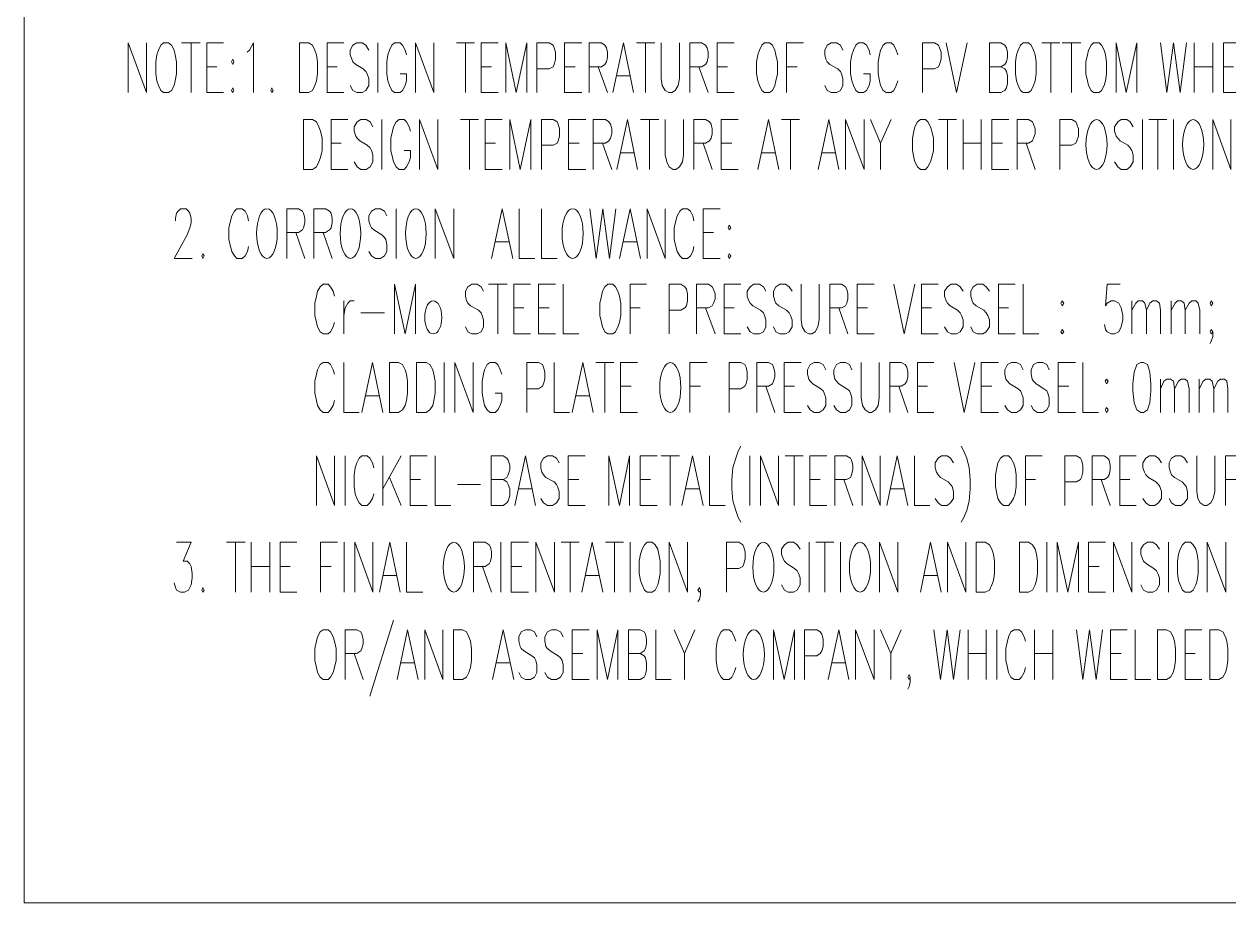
# Model space of a CAD drawing. Header units: millimetres. Extents: x 0 to 588, y 0 to 874.
# Drawn here: x 455 to 505.7, y 436.9 to 473.9 of the extents above; entities that cross this region are included whole.
import ezdxf

# ---------------------------------------------------------------- set-up
doc = ezdxf.new("R2010")
doc.units = ezdxf.units.MM
doc.layers.get('0').update_dxf_attribs({"lineweight": 18})

msp = doc.modelspace()

# ---------------------------------------------------------------- linework, layer by layer
at = {"color": 0, "lineweight": 0}
for points in [[(455.02, 436.922), (455.02, 813.329)], [(459.401, 471.022), (459.401, 473.117), (460.163, 471.022), (460.163, 473.117)], [(461.645, 473.117), (462.428, 473.117)], [(462.047, 473.117), (462.047, 471.022)], [(462.703, 471.022), (462.703, 473.117), (463.402, 473.117)], [(464.397, 472.715), (464.502, 472.8), (464.672, 473.117), (464.672, 471.022)], [(467.762, 471.022), (467.762, 473.117), (468.461, 473.117)], [(469.519, 472.8), (469.392, 473.012), (469.244, 473.117), (469.011, 473.117), (468.842, 473.012), (468.736, 472.8), (468.736, 472.609), (468.799, 472.419), (468.842, 472.313), (468.969, 472.207), (469.286, 472.017), (469.392, 471.911), (469.455, 471.805), (469.519, 471.615), (469.519, 471.318), (469.392, 471.106), (469.244, 471.022), (469.011, 471.022), (468.842, 471.106), (468.736, 471.318)], [(469.9, 473.117), (469.9, 471.022)], [(471.106, 472.609), (471.043, 472.8), (470.937, 473.012), (470.831, 473.117), (470.599, 473.117), (470.493, 473.012), (470.387, 472.8), (470.323, 472.609), (470.281, 472.313), (470.281, 471.805), (470.323, 471.509), (470.387, 471.318), (470.493, 471.106), (470.599, 471.022), (470.831, 471.022), (470.937, 471.106), (471.043, 471.318), (471.106, 471.509), (471.106, 471.805), (470.831, 471.805)], [(471.488, 471.022), (471.488, 473.117), (472.25, 471.022), (472.25, 473.117)], [(473.202, 473.117), (473.964, 473.117)], [(473.583, 473.117), (473.583, 471.022)], [(474.239, 471.022), (474.239, 473.117), (474.959, 473.117)], [(475.276, 471.022), (475.276, 473.117), (475.721, 471.022), (476.165, 473.117), (476.165, 471.022)], [(476.589, 471.022), (476.589, 473.117), (477.097, 473.117), (477.266, 473.012), (477.308, 472.906), (477.372, 472.715), (477.372, 472.419), (477.308, 472.207), (477.266, 472.101), (477.097, 472.017), (476.589, 472.017)], [(477.753, 471.022), (477.753, 473.117), (478.473, 473.117)], [(478.79, 471.022), (478.79, 473.117), (479.298, 473.117), (479.446, 473.012), (479.51, 472.906), (479.552, 472.715), (479.552, 472.503), (479.51, 472.313), (479.446, 472.207), (479.298, 472.101), (478.79, 472.101)], [(479.785, 471.022), (480.229, 473.117), (480.653, 471.022)], [(480.78, 473.117), (481.542, 473.117)], [(481.161, 473.117), (481.161, 471.022)], [(481.817, 473.117), (481.817, 471.615), (481.859, 471.318), (481.986, 471.106), (482.134, 471.022), (482.261, 471.022), (482.409, 471.106), (482.536, 471.318), (482.579, 471.615), (482.579, 473.117)], [(483.023, 471.022), (483.023, 473.117), (483.51, 473.117), (483.68, 473.012), (483.743, 472.906), (483.785, 472.715), (483.785, 472.503), (483.743, 472.313), (483.68, 472.207), (483.51, 472.101), (483.023, 472.101)], [(484.166, 471.022), (484.166, 473.117), (484.886, 473.117)], [(487.087, 471.022), (487.087, 473.117), (487.807, 473.117)], [(489.458, 472.8), (489.352, 473.012), (489.183, 473.117), (488.971, 473.117), (488.802, 473.012), (488.696, 472.8), (488.696, 472.609), (488.738, 472.419), (488.802, 472.313), (488.908, 472.207), (489.246, 472.017), (489.352, 471.911), (489.394, 471.805), (489.458, 471.615), (489.458, 471.318), (489.352, 471.106), (489.183, 471.022), (488.971, 471.022), (488.802, 471.106), (488.696, 471.318)], [(490.601, 472.609), (490.559, 472.8), (490.453, 473.012), (490.326, 473.117), (490.114, 473.117), (490.008, 473.012), (489.902, 472.8), (489.839, 472.609), (489.776, 472.313), (489.776, 471.805), (489.839, 471.509), (489.902, 471.318), (490.008, 471.106), (490.114, 471.022), (490.326, 471.022), (490.453, 471.106), (490.559, 471.318), (490.601, 471.509), (490.601, 471.805), (490.326, 471.805)], [(491.765, 472.609), (491.702, 472.8), (491.596, 473.012), (491.49, 473.117), (491.278, 473.117), (491.151, 473.012), (491.046, 472.8), (491.003, 472.609), (490.94, 472.313), (490.94, 471.805), (491.003, 471.509), (491.046, 471.318), (491.151, 471.106), (491.278, 471.022), (491.49, 471.022), (491.596, 471.106), (491.702, 471.318), (491.765, 471.509)], [(492.802, 471.022), (492.802, 473.117), (493.31, 473.117), (493.48, 473.012), (493.522, 472.906), (493.586, 472.715), (493.586, 472.419), (493.522, 472.207), (493.48, 472.101), (493.31, 472.017), (492.802, 472.017)], [(493.797, 473.117), (494.242, 471.022), (494.686, 473.117)], [(495.618, 471.022), (495.618, 473.117), (496.104, 473.117), (496.274, 473.012), (496.337, 472.906), (496.38, 472.715), (496.38, 472.503), (496.337, 472.313), (496.274, 472.207), (496.104, 472.101), (495.618, 472.101)], [(497.819, 473.117), (498.581, 473.117)], [(498.2, 473.117), (498.2, 471.022)], [(498.687, 473.117), (499.47, 473.117)], [(499.068, 473.117), (499.068, 471.022)], [(500.952, 471.022), (500.952, 473.117), (501.375, 471.022), (501.819, 473.117), (501.819, 471.022)], [(502.814, 473.117), (503.089, 471.022), (503.365, 473.117), (503.64, 471.022), (503.915, 473.117)], [(504.232, 473.117), (504.232, 471.022)], [(505.015, 473.117), (505.015, 471.022)], [(505.46, 471.022), (505.46, 473.117), (506.159, 473.117)], [(462.703, 472.101), (463.127, 472.101)], [(467.762, 472.101), (468.185, 472.101)], [(474.239, 472.101), (474.684, 472.101)], [(477.753, 472.101), (478.197, 472.101)], [(479.171, 472.101), (479.552, 471.022)], [(483.404, 472.101), (483.785, 471.022)], [(484.166, 472.101), (484.611, 472.101)], [(487.087, 472.101), (487.532, 472.101)], [(496.104, 472.101), (496.274, 472.017), (496.337, 471.911), (496.38, 471.72), (496.38, 471.403), (496.337, 471.212), (496.274, 471.106), (496.104, 471.022), (495.618, 471.022)], [(504.232, 472.101), (505.015, 472.101)], [(505.46, 472.101), (505.883, 472.101)], [(479.954, 471.72), (480.505, 471.72)], [(462.703, 471.022), (463.402, 471.022)], [(467.762, 471.022), (468.461, 471.022)], [(474.239, 471.022), (474.959, 471.022)], [(477.753, 471.022), (478.473, 471.022)], [(484.166, 471.022), (484.886, 471.022)], [(505.46, 471.022), (506.159, 471.022)], [(467.932, 467.783), (467.932, 469.879), (468.63, 469.879)], [(469.688, 469.582), (469.582, 469.794), (469.413, 469.879), (469.18, 469.879), (469.032, 469.794), (468.905, 469.582), (468.905, 469.392), (468.969, 469.18), (469.032, 469.096), (469.138, 468.99), (469.455, 468.799), (469.582, 468.693), (469.625, 468.588), (469.688, 468.397), (469.688, 468.101), (469.582, 467.889), (469.413, 467.783), (469.18, 467.783), (469.032, 467.889), (468.905, 468.101)], [(470.069, 469.879), (470.069, 467.783)], [(471.276, 469.392), (471.212, 469.582), (471.106, 469.794), (471.001, 469.879), (470.789, 469.879), (470.662, 469.794), (470.556, 469.582), (470.514, 469.392), (470.45, 469.096), (470.45, 468.588), (470.514, 468.291), (470.556, 468.101), (470.662, 467.889), (470.789, 467.783), (471.001, 467.783), (471.106, 467.889), (471.212, 468.101), (471.276, 468.291), (471.276, 468.588), (471.001, 468.588)], [(471.657, 467.783), (471.657, 469.879), (472.419, 467.783), (472.419, 469.879)], [(473.371, 469.879), (474.133, 469.879)], [(473.752, 469.879), (473.752, 467.783)], [(474.409, 467.783), (474.409, 469.879), (475.128, 469.879)], [(475.446, 467.783), (475.446, 469.879), (475.89, 467.783), (476.335, 469.879), (476.335, 467.783)], [(476.779, 467.783), (476.779, 469.879), (477.266, 469.879), (477.435, 469.794), (477.478, 469.688), (477.541, 469.498), (477.541, 469.18), (477.478, 468.99), (477.435, 468.884), (477.266, 468.799), (476.779, 468.799)], [(477.922, 467.783), (477.922, 469.879), (478.642, 469.879)], [(478.959, 467.783), (478.959, 469.879), (479.467, 469.879), (479.615, 469.794), (479.679, 469.688), (479.743, 469.498), (479.743, 469.286), (479.679, 469.096), (479.615, 468.99), (479.467, 468.884), (478.959, 468.884)], [(479.954, 467.783), (480.399, 469.879), (480.822, 467.783)], [(480.949, 469.879), (481.711, 469.879)], [(481.33, 469.879), (481.33, 467.783)], [(481.986, 469.879), (481.986, 468.397), (482.05, 468.101), (482.156, 467.889), (482.325, 467.783), (482.431, 467.783), (482.579, 467.889), (482.706, 468.101), (482.748, 468.397), (482.748, 469.879)], [(483.193, 467.783), (483.193, 469.879), (483.68, 469.879), (483.849, 469.794), (483.912, 469.688), (483.955, 469.498), (483.955, 469.286), (483.912, 469.096), (483.849, 468.99), (483.68, 468.884), (483.193, 468.884)], [(484.336, 467.783), (484.336, 469.879), (485.055, 469.879)], [(485.881, 467.783), (486.325, 469.879), (486.77, 467.783)], [(486.876, 469.879), (487.638, 469.879)], [(487.257, 469.879), (487.257, 467.783)], [(488.421, 467.783), (488.865, 469.879), (489.289, 467.783)], [(489.564, 467.783), (489.564, 469.879), (490.347, 467.783), (490.347, 469.879)], [(490.622, 469.879), (491.046, 468.884), (491.046, 467.783)], [(491.49, 469.879), (491.046, 468.884)], [(493.48, 469.879), (494.242, 469.879)], [(493.861, 469.879), (493.861, 467.783)], [(494.517, 469.879), (494.517, 467.783)], [(495.279, 469.879), (495.279, 467.783)], [(495.723, 467.783), (495.723, 469.879), (496.443, 469.879)], [(496.782, 467.783), (496.782, 469.879), (497.269, 469.879), (497.438, 469.794), (497.48, 469.688), (497.544, 469.498), (497.544, 469.286), (497.48, 469.096), (497.438, 468.99), (497.269, 468.884), (496.782, 468.884)], [(498.581, 467.783), (498.581, 469.879), (499.089, 469.879), (499.258, 469.794), (499.3, 469.688), (499.364, 469.498), (499.364, 469.18), (499.3, 468.99), (499.258, 468.884), (499.089, 468.799), (498.581, 468.799)], [(501.671, 469.582), (501.544, 469.794), (501.396, 469.879), (501.163, 469.879), (501.015, 469.794), (500.888, 469.582), (500.888, 469.392), (500.952, 469.18), (501.015, 469.096), (501.121, 468.99), (501.438, 468.799), (501.544, 468.693), (501.608, 468.588), (501.671, 468.397), (501.671, 468.101), (501.544, 467.889), (501.396, 467.783), (501.163, 467.783), (501.015, 467.889), (500.888, 468.101)], [(502.052, 469.879), (502.052, 467.783)], [(502.327, 469.879), (503.089, 469.879)], [(502.708, 469.879), (502.708, 467.783)], [(503.365, 469.879), (503.365, 467.783)], [(505.015, 467.783), (505.015, 469.879), (505.777, 467.783), (505.777, 469.879)], [(467.932, 468.884), (468.355, 468.884)], [(474.409, 468.884), (474.853, 468.884)], [(477.922, 468.884), (478.367, 468.884)], [(479.34, 468.884), (479.743, 467.783)], [(483.574, 468.884), (483.955, 467.783)], [(484.336, 468.884), (484.78, 468.884)], [(494.517, 468.884), (495.279, 468.884)], [(495.723, 468.884), (496.168, 468.884)], [(497.163, 468.884), (497.544, 467.783)], [(480.123, 468.482), (480.674, 468.482)], [(486.05, 468.482), (486.601, 468.482)], [(488.59, 468.482), (489.14, 468.482)], [(467.932, 467.783), (468.63, 467.783)], [(474.409, 467.783), (475.128, 467.783)], [(477.922, 467.783), (478.642, 467.783)], [(484.336, 467.783), (485.055, 467.783)], [(495.723, 467.783), (496.443, 467.783)], [(461.391, 465.624), (461.391, 465.73), (461.433, 465.942), (461.497, 466.026), (461.603, 466.132), (461.836, 466.132), (461.941, 466.026), (461.984, 465.942), (462.047, 465.73), (462.047, 465.54), (461.984, 465.328), (461.878, 465.032), (461.327, 464.037), (462.089, 464.037)], [(464.46, 465.624), (464.418, 465.836), (464.312, 466.026), (464.185, 466.132), (463.973, 466.132), (463.868, 466.026), (463.762, 465.836), (463.698, 465.624), (463.635, 465.328), (463.635, 464.841), (463.698, 464.545), (463.762, 464.333), (463.868, 464.143), (463.973, 464.037), (464.185, 464.037), (464.312, 464.143), (464.418, 464.333), (464.46, 464.545)], [(466.069, 464.037), (466.069, 466.132), (466.556, 466.132), (466.725, 466.026), (466.767, 465.942), (466.831, 465.73), (466.831, 465.54), (466.767, 465.328), (466.725, 465.243), (466.556, 465.137), (466.069, 465.137)], [(467.212, 464.037), (467.212, 466.132), (467.699, 466.132), (467.868, 466.026), (467.932, 465.942), (467.974, 465.73), (467.974, 465.54), (467.932, 465.328), (467.868, 465.243), (467.699, 465.137), (467.212, 465.137)], [(470.281, 465.836), (470.175, 466.026), (470.006, 466.132), (469.794, 466.132), (469.625, 466.026), (469.519, 465.836), (469.519, 465.624), (469.582, 465.434), (469.625, 465.328), (469.731, 465.243), (470.069, 465.032), (470.175, 464.926), (470.239, 464.841), (470.281, 464.63), (470.281, 464.333), (470.175, 464.143), (470.006, 464.037), (469.794, 464.037), (469.625, 464.143), (469.519, 464.333)], [(470.662, 466.132), (470.662, 464.037)], [(472.313, 464.037), (472.313, 466.132), (473.096, 464.037), (473.096, 466.132)], [(474.684, 464.037), (475.128, 466.132), (475.573, 464.037)], [(475.848, 466.132), (475.848, 464.037), (476.504, 464.037)], [(476.779, 466.132), (476.779, 464.037), (477.435, 464.037)], [(478.811, 466.132), (479.086, 464.037), (479.361, 466.132), (479.637, 464.037), (479.912, 466.132)], [(480.06, 464.037), (480.505, 466.132), (480.949, 464.037)], [(481.224, 464.037), (481.224, 466.132), (481.986, 464.037), (481.986, 466.132)], [(483.193, 465.624), (483.15, 465.836), (483.045, 466.026), (482.918, 466.132), (482.706, 466.132), (482.6, 466.026), (482.494, 465.836), (482.431, 465.624), (482.367, 465.328), (482.367, 464.841), (482.431, 464.545), (482.494, 464.333), (482.6, 464.143), (482.706, 464.037), (482.918, 464.037), (483.045, 464.143), (483.15, 464.333), (483.193, 464.545)], [(483.574, 464.037), (483.574, 466.132), (484.293, 466.132)], [(466.45, 465.137), (466.831, 464.037)], [(467.593, 465.137), (467.974, 464.037)], [(474.853, 464.735), (475.403, 464.735)], [(480.229, 464.735), (480.78, 464.735)], [(483.574, 465.137), (484.018, 465.137)], [(483.574, 464.037), (484.293, 464.037)], [(468.08, 462.449), (468.016, 462.661), (467.91, 462.851), (467.805, 462.957), (467.593, 462.957), (467.466, 462.851), (467.36, 462.661), (467.318, 462.449), (467.254, 462.153), (467.254, 461.645), (467.318, 461.349), (467.36, 461.158), (467.466, 460.947), (467.593, 460.862), (467.805, 460.862), (467.91, 460.947), (468.016, 461.158), (468.08, 461.349)], [(470.599, 460.862), (470.599, 462.957), (471.043, 460.862), (471.488, 462.957), (471.488, 460.862)], [(474.345, 462.661), (474.239, 462.851), (474.07, 462.957), (473.858, 462.957), (473.689, 462.851), (473.583, 462.661), (473.583, 462.449), (473.625, 462.259), (473.689, 462.153), (473.795, 462.047), (474.133, 461.857), (474.239, 461.751), (474.281, 461.645), (474.345, 461.454), (474.345, 461.158), (474.239, 460.947), (474.07, 460.862), (473.858, 460.862), (473.689, 460.947), (473.583, 461.158)], [(474.557, 462.957), (475.34, 462.957)], [(474.938, 462.957), (474.938, 460.862)], [(475.615, 460.862), (475.615, 462.957), (476.313, 462.957)], [(476.652, 460.862), (476.652, 462.957), (477.372, 462.957)], [(477.689, 462.957), (477.689, 460.862), (478.346, 460.862)], [(480.505, 460.862), (480.505, 462.957), (481.203, 462.957)], [(482.156, 460.862), (482.156, 462.957), (482.642, 462.957), (482.812, 462.851), (482.875, 462.746), (482.918, 462.555), (482.918, 462.259), (482.875, 462.047), (482.812, 461.962), (482.642, 461.857), (482.156, 461.857)], [(483.298, 460.862), (483.298, 462.957), (483.807, 462.957), (483.955, 462.851), (484.018, 462.746), (484.082, 462.555), (484.082, 462.344), (484.018, 462.153), (483.955, 462.047), (483.807, 461.962), (483.298, 461.962)], [(484.463, 460.862), (484.463, 462.957), (485.161, 462.957)], [(486.219, 462.661), (486.114, 462.851), (485.944, 462.957), (485.712, 462.957), (485.563, 462.851), (485.436, 462.661), (485.436, 462.449), (485.5, 462.259), (485.563, 462.153), (485.669, 462.047), (485.987, 461.857), (486.114, 461.751), (486.156, 461.645), (486.219, 461.454), (486.219, 461.158), (486.114, 460.947), (485.944, 460.862), (485.712, 460.862), (485.563, 460.947), (485.436, 461.158)], [(487.32, 462.661), (487.193, 462.851), (487.045, 462.957), (486.812, 462.957), (486.643, 462.851), (486.537, 462.661), (486.537, 462.449), (486.601, 462.259), (486.643, 462.153), (486.77, 462.047), (487.087, 461.857), (487.193, 461.751), (487.257, 461.645), (487.32, 461.454), (487.32, 461.158), (487.193, 460.947), (487.045, 460.862), (486.812, 460.862), (486.643, 460.947), (486.537, 461.158)], [(487.701, 462.957), (487.701, 461.454), (487.743, 461.158), (487.87, 460.947), (488.019, 460.862), (488.146, 460.862), (488.294, 460.947), (488.4, 461.158), (488.463, 461.454), (488.463, 462.957)], [(488.908, 460.862), (488.908, 462.957), (489.394, 462.957), (489.564, 462.851), (489.627, 462.746), (489.67, 462.555), (489.67, 462.344), (489.627, 462.153), (489.564, 462.047), (489.394, 461.962), (488.908, 461.962)], [(490.051, 460.862), (490.051, 462.957), (490.77, 462.957)], [(491.596, 462.957), (492.04, 460.862), (492.485, 462.957)], [(492.76, 460.862), (492.76, 462.957), (493.459, 462.957)], [(494.517, 462.661), (494.39, 462.851), (494.242, 462.957), (494.009, 462.957), (493.861, 462.851), (493.734, 462.661), (493.734, 462.449), (493.797, 462.259), (493.861, 462.153), (493.966, 462.047), (494.284, 461.857), (494.39, 461.751), (494.453, 461.645), (494.517, 461.454), (494.517, 461.158), (494.39, 460.947), (494.242, 460.862), (494.009, 460.862), (493.861, 460.947), (493.734, 461.158)], [(495.618, 462.661), (495.49, 462.851), (495.342, 462.957), (495.11, 462.957), (494.94, 462.851), (494.834, 462.661), (494.834, 462.449), (494.898, 462.259), (494.94, 462.153), (495.067, 462.047), (495.385, 461.857), (495.49, 461.751), (495.554, 461.645), (495.618, 461.454), (495.618, 461.158), (495.49, 460.947), (495.342, 460.862), (495.11, 460.862), (494.94, 460.947), (494.834, 461.158)], [(495.998, 460.862), (495.998, 462.957), (496.697, 462.957)], [(497.036, 462.957), (497.036, 460.862), (497.692, 460.862)], [(501.121, 462.957), (500.57, 462.957), (500.507, 462.047), (500.57, 462.153), (500.74, 462.259), (500.888, 462.259), (501.057, 462.153), (501.163, 461.962), (501.227, 461.645), (501.227, 461.454), (501.163, 461.158), (501.057, 460.947), (500.888, 460.862), (500.74, 460.862), (500.57, 460.947), (500.507, 461.052), (500.465, 461.264)], [(468.461, 462.259), (468.461, 460.862)], [(468.461, 461.645), (468.524, 461.962), (468.63, 462.153), (468.736, 462.259), (468.905, 462.259)], [(501.608, 462.259), (501.608, 460.862)], [(501.608, 461.857), (501.777, 462.153), (501.883, 462.259), (502.052, 462.259), (502.158, 462.153), (502.221, 461.857), (502.221, 460.862)], [(502.221, 461.857), (502.37, 462.153), (502.497, 462.259), (502.645, 462.259), (502.772, 462.153), (502.814, 461.857), (502.814, 460.862)], [(503.259, 462.259), (503.259, 460.862)], [(503.259, 461.857), (503.428, 462.153), (503.534, 462.259), (503.703, 462.259), (503.809, 462.153), (503.851, 461.857), (503.851, 460.862)], [(503.851, 461.857), (504.021, 462.153), (504.127, 462.259), (504.296, 462.259), (504.402, 462.153), (504.465, 461.857), (504.465, 460.862)], [(469.18, 461.751), (470.175, 461.751)], [(475.615, 461.962), (476.038, 461.962)], [(476.652, 461.962), (477.097, 461.962)], [(480.505, 461.962), (480.928, 461.962)], [(483.68, 461.962), (484.082, 460.862)], [(484.463, 461.962), (484.886, 461.962)], [(489.289, 461.962), (489.67, 460.862)], [(490.051, 461.962), (490.495, 461.962)], [(492.76, 461.962), (493.183, 461.962)], [(495.998, 461.962), (496.422, 461.962)], [(475.615, 460.862), (476.313, 460.862)], [(476.652, 460.862), (477.372, 460.862)], [(484.463, 460.862), (485.161, 460.862)], [(490.051, 460.862), (490.77, 460.862)], [(492.76, 460.862), (493.459, 460.862)], [(495.998, 460.862), (496.697, 460.862)], [(505.015, 460.947), (504.952, 460.862), (504.91, 460.947), (504.952, 461.052), (505.015, 460.947), (505.015, 460.756), (504.952, 460.565), (504.91, 460.46)], [(468.08, 459.168), (468.016, 459.359), (467.91, 459.571), (467.805, 459.655), (467.593, 459.655), (467.466, 459.571), (467.36, 459.359), (467.318, 459.168), (467.254, 458.872), (467.254, 458.364), (467.318, 458.068), (467.36, 457.856), (467.466, 457.666), (467.593, 457.56), (467.805, 457.56), (467.91, 457.666), (468.016, 457.856), (468.08, 458.068)], [(468.461, 459.655), (468.461, 457.56), (469.117, 457.56)], [(469.223, 457.56), (469.667, 459.655), (470.112, 457.56)], [(472.694, 459.655), (472.694, 457.56)], [(473.139, 457.56), (473.139, 459.655), (473.901, 457.56), (473.901, 459.655)], [(475.107, 459.168), (475.043, 459.359), (474.938, 459.571), (474.832, 459.655), (474.62, 459.655), (474.493, 459.571), (474.387, 459.359), (474.345, 459.168), (474.281, 458.872), (474.281, 458.364), (474.345, 458.068), (474.387, 457.856), (474.493, 457.666), (474.62, 457.56), (474.832, 457.56), (474.938, 457.666), (475.043, 457.856), (475.107, 458.068), (475.107, 458.364), (474.832, 458.364)], [(476.165, 457.56), (476.165, 459.655), (476.652, 459.655), (476.822, 459.571), (476.864, 459.465), (476.927, 459.253), (476.927, 458.957), (476.864, 458.766), (476.822, 458.661), (476.652, 458.555), (476.165, 458.555)], [(477.308, 459.655), (477.308, 457.56), (477.964, 457.56)], [(478.07, 457.56), (478.515, 459.655), (478.959, 457.56)], [(479.065, 459.655), (479.827, 459.655)], [(479.446, 459.655), (479.446, 457.56)], [(480.102, 457.56), (480.102, 459.655), (480.822, 459.655)], [(483.023, 457.56), (483.023, 459.655), (483.743, 459.655)], [(484.674, 457.56), (484.674, 459.655), (485.161, 459.655), (485.33, 459.571), (485.394, 459.465), (485.436, 459.253), (485.436, 458.957), (485.394, 458.766), (485.33, 458.661), (485.161, 458.555), (484.674, 458.555)], [(485.839, 457.56), (485.839, 459.655), (486.325, 459.655), (486.495, 459.571), (486.537, 459.465), (486.601, 459.253), (486.601, 459.063), (486.537, 458.872), (486.495, 458.766), (486.325, 458.661), (485.839, 458.661)], [(486.981, 457.56), (486.981, 459.655), (487.701, 459.655)], [(488.738, 459.359), (488.632, 459.571), (488.463, 459.655), (488.252, 459.655), (488.082, 459.571), (487.976, 459.359), (487.976, 459.168), (488.019, 458.957), (488.082, 458.872), (488.188, 458.766), (488.527, 458.555), (488.632, 458.47), (488.675, 458.364), (488.738, 458.174), (488.738, 457.856), (488.632, 457.666), (488.463, 457.56), (488.252, 457.56), (488.082, 457.666), (487.976, 457.856)], [(489.839, 459.359), (489.733, 459.571), (489.564, 459.655), (489.352, 459.655), (489.183, 459.571), (489.077, 459.359), (489.077, 459.168), (489.119, 458.957), (489.183, 458.872), (489.289, 458.766), (489.627, 458.555), (489.733, 458.47), (489.776, 458.364), (489.839, 458.174), (489.839, 457.856), (489.733, 457.666), (489.564, 457.56), (489.352, 457.56), (489.183, 457.666), (489.077, 457.856)], [(490.22, 459.655), (490.22, 458.174), (490.284, 457.856), (490.389, 457.666), (490.559, 457.56), (490.664, 457.56), (490.834, 457.666), (490.94, 457.856), (490.982, 458.174), (490.982, 459.655)], [(491.426, 457.56), (491.426, 459.655), (491.913, 459.655), (492.083, 459.571), (492.146, 459.465), (492.188, 459.253), (492.188, 459.063), (492.146, 458.872), (492.083, 458.766), (491.913, 458.661), (491.426, 458.661)], [(492.591, 457.56), (492.591, 459.655), (493.289, 459.655)], [(494.136, 459.655), (494.559, 457.56), (495.004, 459.655)], [(495.279, 457.56), (495.279, 459.655), (495.998, 459.655)], [(497.036, 459.359), (496.93, 459.571), (496.76, 459.655), (496.549, 459.655), (496.38, 459.571), (496.274, 459.359), (496.274, 459.168), (496.316, 458.957), (496.38, 458.872), (496.485, 458.766), (496.824, 458.555), (496.93, 458.47), (496.972, 458.364), (497.036, 458.174), (497.036, 457.856), (496.93, 457.666), (496.76, 457.56), (496.549, 457.56), (496.38, 457.666), (496.274, 457.856)], [(498.136, 459.359), (498.031, 459.571), (497.861, 459.655), (497.649, 459.655), (497.48, 459.571), (497.374, 459.359), (497.374, 459.168), (497.417, 458.957), (497.48, 458.872), (497.586, 458.766), (497.904, 458.555), (498.031, 458.47), (498.073, 458.364), (498.136, 458.174), (498.136, 457.856), (498.031, 457.666), (497.861, 457.56), (497.649, 457.56), (497.48, 457.666), (497.374, 457.856)], [(498.517, 457.56), (498.517, 459.655), (499.237, 459.655)], [(499.555, 459.655), (499.555, 457.56), (500.211, 457.56)], [(480.102, 458.661), (480.547, 458.661)], [(483.023, 458.661), (483.468, 458.661)], [(486.219, 458.661), (486.601, 457.56)], [(486.981, 458.661), (487.426, 458.661)], [(491.808, 458.661), (492.188, 457.56)], [(492.591, 458.661), (493.014, 458.661)], [(495.279, 458.661), (495.723, 458.661)], [(498.517, 458.661), (498.962, 458.661)], [(502.814, 458.957), (502.814, 457.56)], [(502.814, 458.555), (502.962, 458.872), (503.089, 458.957), (503.238, 458.957), (503.365, 458.872), (503.407, 458.555), (503.407, 457.56)], [(503.407, 458.555), (503.576, 458.872), (503.682, 458.957), (503.851, 458.957), (503.957, 458.872), (504.021, 458.555), (504.021, 457.56)], [(504.444, 458.957), (504.444, 457.56)], [(504.444, 458.555), (504.613, 458.872), (504.719, 458.957), (504.889, 458.957), (504.994, 458.872), (505.058, 458.555), (505.058, 457.56)], [(505.058, 458.555), (505.227, 458.872), (505.333, 458.957), (505.502, 458.957), (505.608, 458.872), (505.651, 458.555), (505.651, 457.56)], [(469.392, 458.258), (469.942, 458.258)], [(478.24, 458.258), (478.79, 458.258)], [(480.102, 457.56), (480.822, 457.56)], [(486.981, 457.56), (487.701, 457.56)], [(492.591, 457.56), (493.289, 457.56)], [(495.279, 457.56), (495.998, 457.56)], [(498.517, 457.56), (499.237, 457.56)], [(485.161, 456.142), (485.055, 455.93), (484.95, 455.634), (484.822, 455.231), (484.78, 454.745), (484.78, 454.342), (484.822, 453.834), (484.95, 453.432), (485.055, 453.136), (485.161, 452.945)], [(494.432, 456.142), (494.538, 455.93), (494.665, 455.634), (494.771, 455.231), (494.813, 454.745), (494.813, 454.342), (494.771, 453.834), (494.665, 453.432), (494.538, 453.136), (494.432, 452.945)], [(467.318, 453.644), (467.318, 455.74), (468.08, 453.644), (468.08, 455.74)], [(468.524, 455.74), (468.524, 453.644)], [(469.731, 455.231), (469.667, 455.443), (469.561, 455.634), (469.455, 455.74), (469.223, 455.74), (469.117, 455.634), (469.011, 455.443), (468.947, 455.231), (468.905, 454.935), (468.905, 454.448), (468.947, 454.131), (469.011, 453.94), (469.117, 453.75), (469.223, 453.644), (469.455, 453.644), (469.561, 453.75), (469.667, 453.94), (469.731, 454.131)], [(470.112, 455.74), (470.112, 453.644)], [(470.874, 455.74), (470.112, 454.342)], [(471.255, 453.644), (471.255, 455.74), (471.974, 455.74)], [(472.313, 455.74), (472.313, 453.644), (472.969, 453.644)], [(474.663, 453.644), (474.663, 455.74), (475.171, 455.74), (475.319, 455.634), (475.382, 455.549), (475.446, 455.337), (475.446, 455.147), (475.382, 454.935), (475.319, 454.829), (475.171, 454.745), (474.663, 454.745)], [(475.657, 453.644), (476.102, 455.74), (476.525, 453.644)], [(477.52, 455.443), (477.414, 455.634), (477.245, 455.74), (477.033, 455.74), (476.864, 455.634), (476.758, 455.443), (476.758, 455.231), (476.8, 455.041), (476.864, 454.935), (476.97, 454.829), (477.308, 454.639), (477.414, 454.533), (477.457, 454.448), (477.52, 454.237), (477.52, 453.94), (477.414, 453.75), (477.245, 453.644), (477.033, 453.644), (476.864, 453.75), (476.758, 453.94)], [(477.901, 453.644), (477.901, 455.74), (478.621, 455.74)], [(479.615, 453.644), (479.615, 455.74), (480.06, 453.644), (480.483, 455.74), (480.483, 453.644)], [(480.928, 453.644), (480.928, 455.74), (481.647, 455.74)], [(481.817, 455.74), (482.579, 455.74)], [(482.198, 455.74), (482.198, 453.644)], [(482.685, 453.644), (483.129, 455.74), (483.574, 453.644)], [(483.849, 455.74), (483.849, 453.644), (484.505, 453.644)], [(485.542, 455.74), (485.542, 453.644)], [(485.987, 453.644), (485.987, 455.74), (486.749, 453.644), (486.749, 455.74)], [(487.024, 455.74), (487.786, 455.74)], [(487.405, 455.74), (487.405, 453.644)], [(488.061, 453.644), (488.061, 455.74), (488.781, 455.74)], [(489.119, 453.644), (489.119, 455.74), (489.606, 455.74), (489.776, 455.634), (489.818, 455.549), (489.881, 455.337), (489.881, 455.147), (489.818, 454.935), (489.776, 454.829), (489.606, 454.745), (489.119, 454.745)], [(490.262, 453.644), (490.262, 455.74), (491.024, 453.644), (491.024, 455.74)], [(491.3, 453.644), (491.744, 455.74), (492.188, 453.644)], [(492.464, 455.74), (492.464, 453.644), (493.12, 453.644)], [(494.115, 455.443), (493.988, 455.634), (493.839, 455.74), (493.607, 455.74), (493.459, 455.634), (493.332, 455.443), (493.332, 455.231), (493.395, 455.041), (493.459, 454.935), (493.564, 454.829), (493.882, 454.639), (493.988, 454.533), (494.051, 454.448), (494.115, 454.237), (494.115, 453.94), (493.988, 453.75), (493.839, 453.644), (493.607, 453.644), (493.459, 453.75), (493.332, 453.94)], [(497.142, 453.644), (497.142, 455.74), (497.84, 455.74)], [(498.793, 453.644), (498.793, 455.74), (499.279, 455.74), (499.449, 455.634), (499.491, 455.549), (499.555, 455.337), (499.555, 455.041), (499.491, 454.829), (499.449, 454.745), (499.279, 454.639), (498.793, 454.639)], [(499.935, 453.644), (499.935, 455.74), (500.443, 455.74), (500.592, 455.634), (500.655, 455.549), (500.697, 455.337), (500.697, 455.147), (500.655, 454.935), (500.592, 454.829), (500.443, 454.745), (499.935, 454.745)], [(501.1, 453.644), (501.1, 455.74), (501.798, 455.74)], [(502.856, 455.443), (502.729, 455.634), (502.581, 455.74), (502.349, 455.74), (502.2, 455.634), (502.073, 455.443), (502.073, 455.231), (502.137, 455.041), (502.2, 454.935), (502.306, 454.829), (502.624, 454.639), (502.729, 454.533), (502.793, 454.448), (502.856, 454.237), (502.856, 453.94), (502.729, 453.75), (502.581, 453.644), (502.349, 453.644), (502.2, 453.75), (502.073, 453.94)], [(503.957, 455.443), (503.83, 455.634), (503.682, 455.74), (503.449, 455.74), (503.28, 455.634), (503.174, 455.443), (503.174, 455.231), (503.238, 455.041), (503.28, 454.935), (503.407, 454.829), (503.724, 454.639), (503.83, 454.533), (503.894, 454.448), (503.957, 454.237), (503.957, 453.94), (503.83, 453.75), (503.682, 453.644), (503.449, 453.644), (503.28, 453.75), (503.174, 453.94)], [(504.338, 455.74), (504.338, 454.237), (504.38, 453.94), (504.486, 453.75), (504.656, 453.644), (504.762, 453.644), (504.931, 453.75), (505.037, 453.94), (505.1, 454.237), (505.1, 455.74)], [(505.545, 453.644), (505.545, 455.74), (506.031, 455.74), (506.201, 455.634), (506.243, 455.549), (506.307, 455.337), (506.307, 455.147), (506.243, 454.935), (506.201, 454.829), (506.031, 454.745), (505.545, 454.745)], [(470.387, 454.829), (470.874, 453.644)], [(471.255, 454.745), (471.699, 454.745)], [(475.171, 454.745), (475.319, 454.639), (475.382, 454.533), (475.446, 454.342), (475.446, 454.046), (475.382, 453.834), (475.319, 453.75), (475.171, 453.644), (474.663, 453.644)], [(477.901, 454.745), (478.346, 454.745)], [(480.928, 454.745), (481.372, 454.745)], [(488.061, 454.745), (488.505, 454.745)], [(489.5, 454.745), (489.881, 453.644)], [(497.142, 454.745), (497.565, 454.745)], [(500.317, 454.745), (500.697, 453.644)], [(501.1, 454.745), (501.523, 454.745)], [(473.244, 454.533), (474.218, 454.533)], [(475.827, 454.342), (476.377, 454.342)], [(482.854, 454.342), (483.404, 454.342)], [(491.469, 454.342), (492.019, 454.342)], [(471.255, 453.644), (471.974, 453.644)], [(477.901, 453.644), (478.621, 453.644)], [(480.928, 453.644), (481.647, 453.644)], [(488.061, 453.644), (488.781, 453.644)], [(501.1, 453.644), (501.798, 453.644)], [(461.433, 452.099), (462.047, 452.099), (461.709, 451.295), (461.878, 451.295), (461.984, 451.189), (462.047, 451.083), (462.089, 450.786), (462.089, 450.596), (462.047, 450.3), (461.941, 450.088), (461.772, 450.003), (461.603, 450.003), (461.433, 450.088), (461.391, 450.194), (461.327, 450.384)], [(463.529, 452.099), (464.312, 452.099)], [(463.91, 452.099), (463.91, 450.003)], [(464.566, 452.099), (464.566, 450.003)], [(465.349, 452.099), (465.349, 450.003)], [(465.794, 450.003), (465.794, 452.099), (466.492, 452.099)], [(467.487, 450.003), (467.487, 452.099), (468.207, 452.099)], [(468.482, 452.099), (468.482, 450.003)], [(468.926, 450.003), (468.926, 452.099), (469.688, 450.003), (469.688, 452.099)], [(469.964, 450.003), (470.408, 452.099), (470.831, 450.003)], [(471.106, 452.099), (471.106, 450.003), (471.784, 450.003)], [(473.922, 450.003), (473.922, 452.099), (474.409, 452.099), (474.578, 451.993), (474.641, 451.887), (474.684, 451.697), (474.684, 451.485), (474.641, 451.295), (474.578, 451.189), (474.409, 451.083), (473.922, 451.083)], [(475.065, 452.099), (475.065, 450.003)], [(475.509, 450.003), (475.509, 452.099), (476.229, 452.099)], [(476.546, 450.003), (476.546, 452.099), (477.329, 450.003), (477.329, 452.099)], [(477.605, 452.099), (478.367, 452.099)], [(477.986, 452.099), (477.986, 450.003)], [(478.473, 450.003), (478.917, 452.099), (479.361, 450.003)], [(479.467, 452.099), (480.229, 452.099)], [(479.848, 452.099), (479.848, 450.003)], [(480.505, 452.099), (480.505, 450.003)], [(482.156, 450.003), (482.156, 452.099), (482.918, 450.003), (482.918, 452.099)], [(484.568, 450.003), (484.568, 452.099), (485.077, 452.099), (485.246, 451.993), (485.288, 451.887), (485.352, 451.697), (485.352, 451.4), (485.288, 451.189), (485.246, 451.083), (485.077, 450.998), (484.568, 450.998)], [(487.659, 451.803), (487.532, 451.993), (487.384, 452.099), (487.151, 452.099), (487.003, 451.993), (486.876, 451.803), (486.876, 451.591), (486.939, 451.4), (487.003, 451.295), (487.108, 451.189), (487.426, 450.998), (487.532, 450.892), (487.595, 450.786), (487.659, 450.596), (487.659, 450.3), (487.532, 450.088), (487.384, 450.003), (487.151, 450.003), (487.003, 450.088), (486.876, 450.3)], [(488.04, 452.099), (488.04, 450.003)], [(488.315, 452.099), (489.077, 452.099)], [(488.696, 452.099), (488.696, 450.003)], [(489.352, 452.099), (489.352, 450.003)], [(491.003, 450.003), (491.003, 452.099), (491.765, 450.003), (491.765, 452.099)], [(492.718, 450.003), (493.141, 452.099), (493.586, 450.003)], [(493.861, 450.003), (493.861, 452.099), (494.623, 450.003), (494.623, 452.099)], [(498.031, 452.099), (498.031, 450.003)], [(498.475, 450.003), (498.475, 452.099), (498.92, 450.003), (499.364, 452.099), (499.364, 450.003)], [(499.787, 450.003), (499.787, 452.099), (500.507, 452.099)], [(500.846, 450.003), (500.846, 452.099), (501.608, 450.003), (501.608, 452.099)], [(502.772, 451.803), (502.645, 451.993), (502.497, 452.099), (502.264, 452.099), (502.094, 451.993), (501.989, 451.803), (501.989, 451.591), (502.052, 451.4), (502.094, 451.295), (502.221, 451.189), (502.539, 450.998), (502.645, 450.892), (502.708, 450.786), (502.772, 450.596), (502.772, 450.3), (502.645, 450.088), (502.497, 450.003), (502.264, 450.003), (502.094, 450.088), (501.989, 450.3)], [(503.153, 452.099), (503.153, 450.003)], [(504.783, 450.003), (504.783, 452.099), (505.566, 450.003), (505.566, 452.099)], [(464.566, 451.083), (465.349, 451.083)], [(465.794, 451.083), (466.217, 451.083)], [(467.487, 451.083), (467.932, 451.083)], [(474.303, 451.083), (474.684, 450.003)], [(475.509, 451.083), (475.954, 451.083)], [(499.787, 451.083), (500.232, 451.083)], [(470.133, 450.702), (470.683, 450.702)], [(478.642, 450.702), (479.192, 450.702)], [(492.866, 450.702), (493.416, 450.702)], [(465.794, 450.003), (466.492, 450.003)], [(475.509, 450.003), (476.229, 450.003)], [(483.468, 450.088), (483.425, 450.003), (483.362, 450.088), (483.425, 450.194), (483.468, 450.088), (483.468, 449.897), (483.425, 449.686), (483.362, 449.601)], [(499.787, 450.003), (500.507, 450.003)], [(470.556, 448.818), (469.561, 445.622)], [(468.524, 446.32), (468.524, 448.416), (469.011, 448.416), (469.18, 448.331), (469.223, 448.225), (469.286, 448.014), (469.286, 447.823), (469.223, 447.633), (469.18, 447.527), (469.011, 447.421), (468.524, 447.421)], [(470.704, 446.32), (471.149, 448.416), (471.593, 446.32)], [(471.868, 446.32), (471.868, 448.416), (472.63, 446.32), (472.63, 448.416)], [(474.726, 446.32), (475.171, 448.416), (475.615, 446.32)], [(476.589, 448.12), (476.483, 448.331), (476.313, 448.416), (476.102, 448.416), (475.933, 448.331), (475.827, 448.12), (475.827, 447.929), (475.89, 447.717), (475.933, 447.633), (476.038, 447.527), (476.377, 447.315), (476.483, 447.231), (476.546, 447.125), (476.589, 446.934), (476.589, 446.617), (476.483, 446.426), (476.313, 446.32), (476.102, 446.32), (475.933, 446.426), (475.827, 446.617)], [(477.689, 448.12), (477.584, 448.331), (477.414, 448.416), (477.202, 448.416), (477.033, 448.331), (476.927, 448.12), (476.927, 447.929), (476.97, 447.717), (477.033, 447.633), (477.139, 447.527), (477.478, 447.315), (477.584, 447.231), (477.647, 447.125), (477.689, 446.934), (477.689, 446.617), (477.584, 446.426), (477.414, 446.32), (477.202, 446.32), (477.033, 446.426), (476.927, 446.617)], [(478.07, 446.32), (478.07, 448.416), (478.79, 448.416)], [(479.129, 446.32), (479.129, 448.416), (479.552, 446.32), (479.997, 448.416), (479.997, 446.32)], [(480.441, 446.32), (480.441, 448.416), (480.928, 448.416), (481.097, 448.331), (481.161, 448.225), (481.203, 448.014), (481.203, 447.823), (481.161, 447.633), (481.097, 447.527), (480.928, 447.421), (480.441, 447.421)], [(481.584, 448.416), (481.584, 446.32), (482.24, 446.32)], [(482.367, 448.416), (482.791, 447.421), (482.791, 446.32)], [(483.235, 448.416), (482.791, 447.421)], [(484.95, 447.929), (484.886, 448.12), (484.78, 448.331), (484.674, 448.416), (484.442, 448.416), (484.336, 448.331), (484.23, 448.12), (484.166, 447.929), (484.124, 447.633), (484.124, 447.125), (484.166, 446.828), (484.23, 446.617), (484.336, 446.426), (484.442, 446.32), (484.674, 446.32), (484.78, 446.426), (484.886, 446.617), (484.95, 446.828)], [(486.537, 446.32), (486.537, 448.416), (486.981, 446.32), (487.426, 448.416), (487.426, 446.32)], [(487.849, 446.32), (487.849, 448.416), (488.357, 448.416), (488.505, 448.331), (488.569, 448.225), (488.632, 448.014), (488.632, 447.717), (488.569, 447.527), (488.505, 447.421), (488.357, 447.315), (487.849, 447.315)], [(488.844, 446.32), (489.289, 448.416), (489.712, 446.32)], [(489.987, 446.32), (489.987, 448.416), (490.77, 446.32), (490.77, 448.416)], [(491.046, 448.416), (491.469, 447.421), (491.469, 446.32)], [(491.913, 448.416), (491.469, 447.421)], [(493.289, 448.416), (493.564, 446.32), (493.839, 448.416), (494.115, 446.32), (494.39, 448.416)], [(494.728, 448.416), (494.728, 446.32)], [(495.49, 448.416), (495.49, 446.32)], [(495.935, 448.416), (495.935, 446.32)], [(497.142, 447.929), (497.078, 448.12), (496.972, 448.331), (496.866, 448.416), (496.655, 448.416), (496.528, 448.331), (496.422, 448.12), (496.38, 447.929), (496.316, 447.633), (496.316, 447.125), (496.38, 446.828), (496.422, 446.617), (496.528, 446.426), (496.655, 446.32), (496.866, 446.32), (496.972, 446.426), (497.078, 446.617), (497.142, 446.828)], [(497.522, 448.416), (497.522, 446.32)], [(498.284, 448.416), (498.284, 446.32)], [(499.279, 448.416), (499.555, 446.32), (499.83, 448.416), (500.105, 446.32), (500.38, 448.416)], [(500.719, 446.32), (500.719, 448.416), (501.417, 448.416)], [(501.756, 448.416), (501.756, 446.32), (502.412, 446.32)], [(503.851, 446.32), (503.851, 448.416), (504.55, 448.416)], [(468.905, 447.421), (469.286, 446.32)], [(470.874, 447.019), (471.424, 447.019)], [(474.895, 447.019), (475.446, 447.019)], [(478.07, 447.421), (478.515, 447.421)], [(480.928, 447.421), (481.097, 447.315), (481.161, 447.231), (481.203, 447.019), (481.203, 446.723), (481.161, 446.532), (481.097, 446.426), (480.928, 446.32), (480.441, 446.32)], [(489.014, 447.019), (489.564, 447.019)], [(494.728, 447.421), (495.49, 447.421)], [(497.522, 447.421), (498.284, 447.421)], [(500.719, 447.421), (501.163, 447.421)], [(503.851, 447.421), (504.275, 447.421)], [(492.294, 446.426), (492.252, 446.32), (492.188, 446.426), (492.252, 446.532), (492.294, 446.426), (492.294, 446.214), (492.252, 446.024), (492.188, 445.918)], [(478.07, 446.32), (478.79, 446.32)], [(500.719, 446.32), (501.417, 446.32)], [(503.851, 446.32), (504.55, 446.32)], [(455.02, 436.922), (580.623, 436.922)]]:
    msp.add_lwpolyline(points, dxfattribs=at)
for points in [[(460.883, 473.117), (460.777, 473.012), (460.671, 472.8), (460.608, 472.609), (460.565, 472.313), (460.565, 471.805), (460.608, 471.509), (460.671, 471.318), (460.777, 471.106), (460.883, 471.022), (461.095, 471.022), (461.222, 471.106), (461.327, 471.318), (461.37, 471.509), (461.433, 471.805), (461.433, 472.313), (461.37, 472.609), (461.327, 472.8), (461.222, 473.012), (461.095, 473.117)], [(466.598, 471.022), (466.598, 473.117), (466.979, 473.117), (467.148, 473.012), (467.254, 472.8), (467.318, 472.609), (467.36, 472.313), (467.36, 471.805), (467.318, 471.509), (467.254, 471.318), (467.148, 471.106), (466.979, 471.022)], [(486.156, 473.117), (486.05, 473.012), (485.944, 472.8), (485.881, 472.609), (485.817, 472.313), (485.817, 471.805), (485.881, 471.509), (485.944, 471.318), (486.05, 471.106), (486.156, 471.022), (486.368, 471.022), (486.495, 471.106), (486.601, 471.318), (486.643, 471.509), (486.706, 471.805), (486.706, 472.313), (486.643, 472.609), (486.601, 472.8), (486.495, 473.012), (486.368, 473.117)], [(497.036, 473.117), (496.93, 473.012), (496.824, 472.8), (496.76, 472.609), (496.718, 472.313), (496.718, 471.805), (496.76, 471.509), (496.824, 471.318), (496.93, 471.106), (497.036, 471.022), (497.269, 471.022), (497.374, 471.106), (497.48, 471.318), (497.544, 471.509), (497.586, 471.805), (497.586, 472.313), (497.544, 472.609), (497.48, 472.8), (497.374, 473.012), (497.269, 473.117)], [(499.999, 473.117), (499.893, 473.012), (499.787, 472.8), (499.745, 472.609), (499.682, 472.313), (499.682, 471.805), (499.745, 471.509), (499.787, 471.318), (499.893, 471.106), (499.999, 471.022), (500.232, 471.022), (500.338, 471.106), (500.443, 471.318), (500.507, 471.509), (500.549, 471.805), (500.549, 472.313), (500.507, 472.609), (500.443, 472.8), (500.338, 473.012), (500.232, 473.117)], [(463.804, 472.419), (463.74, 472.313), (463.804, 472.207), (463.846, 472.313)], [(463.804, 471.212), (463.74, 471.106), (463.804, 471.022), (463.846, 471.106)], [(465.434, 471.212), (465.392, 471.106), (465.434, 471.022), (465.497, 471.106)], [(466.767, 467.783), (466.767, 469.879), (467.148, 469.879), (467.318, 469.794), (467.423, 469.582), (467.487, 469.392), (467.55, 469.096), (467.55, 468.588), (467.487, 468.291), (467.423, 468.101), (467.318, 467.889), (467.148, 467.783)], [(492.718, 469.879), (492.591, 469.794), (492.485, 469.582), (492.442, 469.392), (492.379, 469.096), (492.379, 468.588), (492.442, 468.291), (492.485, 468.101), (492.591, 467.889), (492.718, 467.783), (492.929, 467.783), (493.035, 467.889), (493.141, 468.101), (493.204, 468.291), (493.268, 468.588), (493.268, 469.096), (493.204, 469.392), (493.141, 469.582), (493.035, 469.794), (492.929, 469.879)], [(484.674, 465.434), (484.632, 465.328), (484.674, 465.243), (484.738, 465.328)], [(462.534, 464.227), (462.492, 464.143), (462.534, 464.037), (462.598, 464.143)], [(484.674, 464.227), (484.632, 464.143), (484.674, 464.037), (484.738, 464.143)], [(479.573, 462.957), (479.446, 462.851), (479.34, 462.661), (479.298, 462.449), (479.235, 462.153), (479.235, 461.645), (479.298, 461.349), (479.34, 461.158), (479.446, 460.947), (479.573, 460.862), (479.785, 460.862), (479.891, 460.947), (479.997, 461.158), (480.06, 461.349), (480.123, 461.645), (480.123, 462.153), (480.06, 462.449), (479.997, 462.661), (479.891, 462.851), (479.785, 462.957)], [(498.687, 462.259), (498.623, 462.153), (498.687, 462.047), (498.75, 462.153)], [(504.952, 462.259), (504.91, 462.153), (504.952, 462.047), (505.015, 462.153)], [(498.687, 461.052), (498.623, 460.947), (498.687, 460.862), (498.75, 460.947)], [(470.387, 457.56), (470.387, 459.655), (470.768, 459.655), (470.937, 459.571), (471.043, 459.359), (471.106, 459.168), (471.149, 458.872), (471.149, 458.364), (471.106, 458.068), (471.043, 457.856), (470.937, 457.666), (470.768, 457.56)], [(471.53, 457.56), (471.53, 459.655), (471.932, 459.655), (472.08, 459.571), (472.207, 459.359), (472.25, 459.168), (472.313, 458.872), (472.313, 458.364), (472.25, 458.068), (472.207, 457.856), (472.08, 457.666), (471.932, 457.56)], [(501.989, 459.655), (501.819, 459.571), (501.714, 459.253), (501.65, 458.766), (501.65, 458.47), (501.714, 457.962), (501.819, 457.666), (501.989, 457.56), (502.094, 457.56), (502.264, 457.666), (502.37, 457.962), (502.412, 458.47), (502.412, 458.766), (502.37, 459.253), (502.264, 459.571), (502.094, 459.655)], [(500.549, 458.957), (500.486, 458.872), (500.549, 458.766), (500.613, 458.872)], [(500.549, 457.772), (500.486, 457.666), (500.549, 457.56), (500.613, 457.666)], [(496.21, 455.74), (496.083, 455.634), (495.977, 455.443), (495.935, 455.231), (495.872, 454.935), (495.872, 454.448), (495.935, 454.131), (495.977, 453.94), (496.083, 453.75), (496.21, 453.644), (496.422, 453.644), (496.528, 453.75), (496.634, 453.94), (496.697, 454.131), (496.739, 454.448), (496.739, 454.935), (496.697, 455.231), (496.634, 455.443), (496.528, 455.634), (496.422, 455.74)], [(481.224, 452.099), (481.118, 451.993), (481.012, 451.803), (480.949, 451.591), (480.885, 451.295), (480.885, 450.786), (480.949, 450.49), (481.012, 450.3), (481.118, 450.088), (481.224, 450.003), (481.436, 450.003), (481.563, 450.088), (481.669, 450.3), (481.711, 450.49), (481.774, 450.786), (481.774, 451.295), (481.711, 451.591), (481.669, 451.803), (481.563, 451.993), (481.436, 452.099)], [(495.067, 450.003), (495.067, 452.099), (495.448, 452.099), (495.618, 451.993), (495.723, 451.803), (495.787, 451.591), (495.829, 451.295), (495.829, 450.786), (495.787, 450.49), (495.723, 450.3), (495.618, 450.088), (495.448, 450.003)], [(496.887, 450.003), (496.887, 452.099), (497.269, 452.099), (497.438, 451.993), (497.544, 451.803), (497.607, 451.591), (497.649, 451.295), (497.649, 450.786), (497.607, 450.49), (497.544, 450.3), (497.438, 450.088), (497.269, 450.003)], [(503.851, 452.099), (503.745, 451.993), (503.64, 451.803), (503.576, 451.591), (503.534, 451.295), (503.534, 450.786), (503.576, 450.49), (503.64, 450.3), (503.745, 450.088), (503.851, 450.003), (504.084, 450.003), (504.19, 450.088), (504.296, 450.3), (504.359, 450.49), (504.402, 450.786), (504.402, 451.295), (504.359, 451.591), (504.296, 451.803), (504.19, 451.993), (504.084, 452.099)], [(462.534, 450.194), (462.492, 450.088), (462.534, 450.003), (462.598, 450.088)], [(467.593, 448.416), (467.466, 448.331), (467.36, 448.12), (467.318, 447.929), (467.254, 447.633), (467.254, 447.125), (467.318, 446.828), (467.36, 446.617), (467.466, 446.426), (467.593, 446.32), (467.805, 446.32), (467.91, 446.426), (468.016, 446.617), (468.08, 446.828), (468.143, 447.125), (468.143, 447.633), (468.08, 447.929), (468.016, 448.12), (467.91, 448.331), (467.805, 448.416)], [(473.075, 446.32), (473.075, 448.416), (473.456, 448.416), (473.625, 448.331), (473.731, 448.12), (473.795, 447.929), (473.837, 447.633), (473.837, 447.125), (473.795, 446.828), (473.731, 446.617), (473.625, 446.426), (473.456, 446.32)], [(502.687, 446.32), (502.687, 448.416), (503.068, 448.416), (503.238, 448.331), (503.343, 448.12), (503.407, 447.929), (503.449, 447.633), (503.449, 447.125), (503.407, 446.828), (503.343, 446.617), (503.238, 446.426), (503.068, 446.32)], [(504.889, 446.32), (504.889, 448.416), (505.269, 448.416), (505.439, 448.331), (505.545, 448.12), (505.608, 447.929), (505.651, 447.633), (505.651, 447.125), (505.608, 446.828), (505.545, 446.617), (505.439, 446.426), (505.269, 446.32)]]:
    msp.add_lwpolyline(points, close=True, dxfattribs=at)
for centre, major_axis, ratio in [((500.126, 468.831), (0, 1.048), 0.424242), ((504.19, 468.831), (0, 1.048), 0.424242), ((465.233, 465.085), (0, 1.048), 0.414141), ((468.746, 465.085), (0, 1.048), 0.414141), ((471.498, 465.085), (0, 1.048), 0.414141), ((478.091, 465.085), (0, 1.048), 0.424242), ((472.228, 461.56), (0, 0.699), 0.515152), ((482.198, 458.608), (0, 1.048), 0.424242), ((473.096, 451.051), (0, 1.048), 0.424242), ((486.114, 451.051), (0, 1.048), 0.424242), ((490.178, 451.051), (0, 1.048), 0.424242), ((485.712, 447.368), (0, 1.048), 0.424242)]:
    msp.add_ellipse(centre, major_axis=major_axis, ratio=ratio, dxfattribs=at)

doc.saveas('drawing.dxf')
